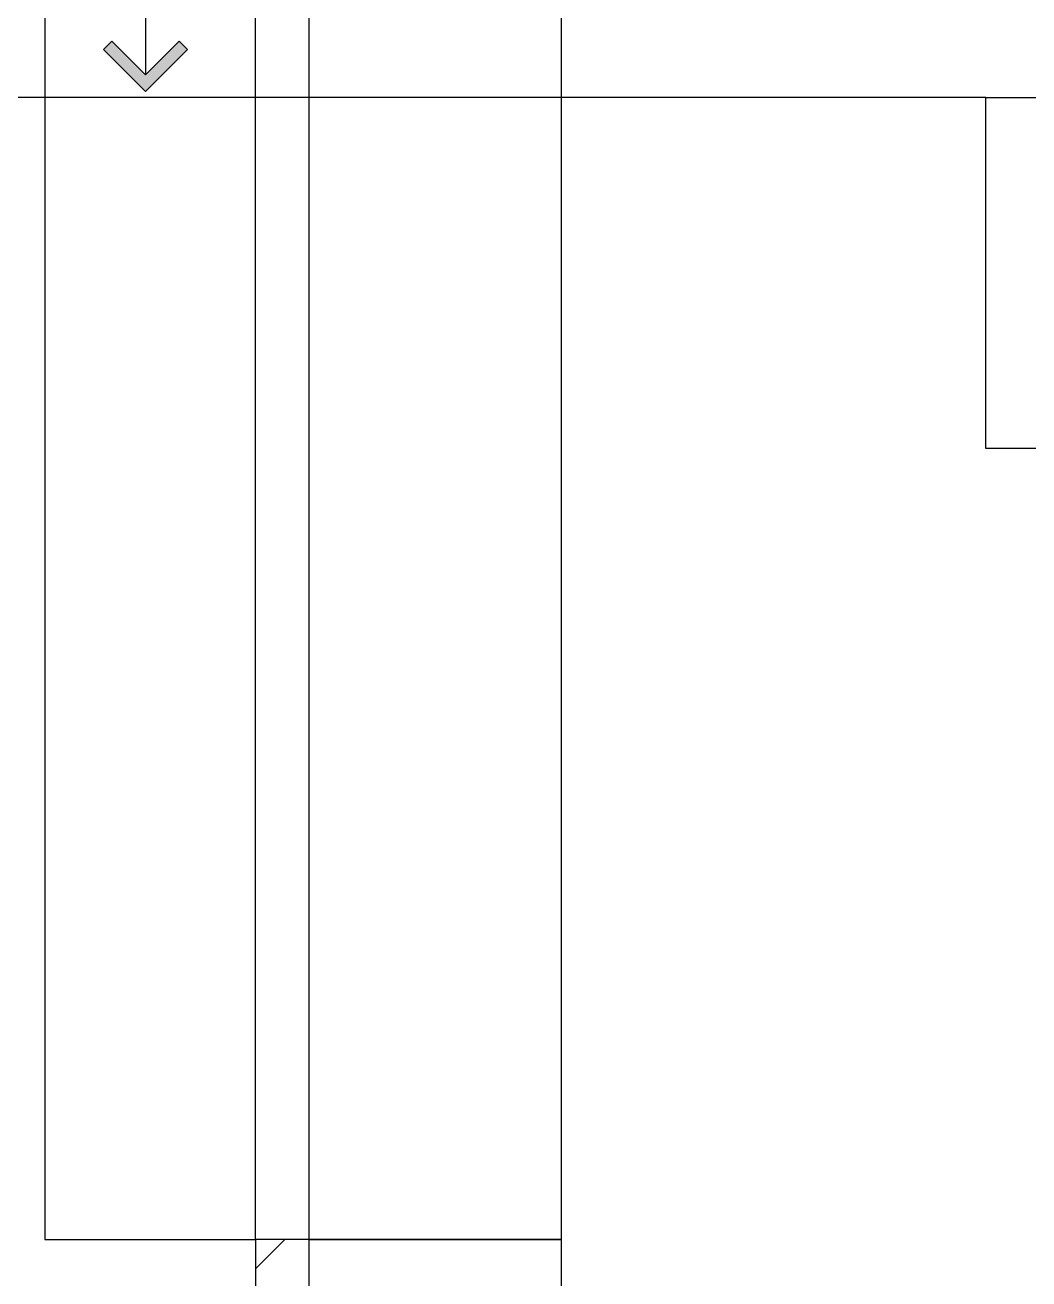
# Model space of a CAD drawing. Header units: millimetres. Extents: x 389217 to 432717, y 56032 to 85056.
# Drawn here: x 425702 to 426545, y 59299 to 60352 of the extents above; entities that cross this region are included whole.
import ezdxf

# ---------------------------------------------------------------- set-up
doc = ezdxf.new("R2010")
doc.units = ezdxf.units.MM
doc.header["$LTSCALE"] = 60
for name, color, linetype in [('0-ELC TEXT', 7, 'Continuous'), ('01. F-소품', 3, 'Continuous'), ('04-WIN', 4, 'Continuous'), ('2CONTINUOUS', 2, 'Continuous'), ('3.기호.계단선', 30, 'Continuous'), ('CEIL-LIGHT', 7, 'Continuous')]:
    doc.layers.add(name, color=color, linetype=linetype)

# ---------------------------------------------------------------- blocks, each defined once
blk = doc.blocks.new('FFSFDF')
at = {"layer": '01. F-소품'}
blk.add_hatch(color=8, dxfattribs=at).paths.add_polyline_path([(1567672.9, 1746751.1), (1567679.9, 1746744.1), (1567715.3, 1746779.4), (1567679.9, 1746814.8), (1567672.9, 1746807.7), (1567701.2, 1746779.4)])
at = {"layer": '01. F-소품', "color": 8}
for p, q in [((1567672.9, 1746807.7), (1567679.9, 1746814.8)), ((1567474.8, 1746779.4), (1567701.2, 1746779.4)), ((1567672.9, 1746751.1), (1567679.9, 1746744.1))]:
    blk.add_line(p, q, dxfattribs=at)
for points in [[(1567679.9, 1746814.8), (1567715.3, 1746779.4), (1567679.9, 1746744.1)], [(1567672.9, 1746807.7), (1567701.2, 1746779.4), (1567672.9, 1746751.1)]]:
    blk.add_lwpolyline(points, dxfattribs=at)
for centre, start_param, end_param in [((1566799.8, 1746779.4), 1.570796, 4.712389), ((1566899.8, 1746779.4), 1.570796, 4.712389), ((1566999.8, 1746779.4), 1.570796, 4.712389), ((1567099.8, 1746779.4), 1.570796, 4.712389), ((1567199.8, 1746779.4), 1.570796, 4.712389), ((1567299.8, 1746779.4), 1.570796, 4.712389), ((1567399.8, 1746779.4), 1.570796, 4.712389), ((1566749.8, 1746779.4), 6.283185, 7.853982), ((1566849.8, 1746779.4), 4.712389, 7.853982), ((1566949.8, 1746779.4), 4.712389, 7.853982), ((1567049.8, 1746779.4), 4.712389, 7.853982), ((1567149.8, 1746779.4), 4.712389, 7.853982), ((1567249.8, 1746779.4), 4.712389, 7.853982), ((1567349.8, 1746779.4), 4.712389, 7.853982), ((1567449.8, 1746779.4), 4.712389, 7.853982)]:
    blk.add_ellipse(centre, major_axis=(0, -50), ratio=0.5, start_param=start_param, end_param=end_param, dxfattribs=at)
blk = doc.blocks.new('vudauseh')
at = {"layer": '04-WIN'}
blk.add_lwpolyline([(394528.9, 79020), (394740.5, 79020), (394740.5, 77390), (394528.9, 77390)], close=True, dxfattribs=at)
at = {"layer": '2CONTINUOUS'}
blk.add_lwpolyline([(388124.9, 76924), (388324.9, 76924), (388324.9, 76758), (389814.9, 76758), (389814.9, 78190), (389814.9, 78190), (389784.9, 78190), (389784.9, 78390), (389974.9, 78390), (389974.9, 76517), (393308.9, 76517), (393308.9, 77260), (393548.9, 77260), (393548.9, 76510), (394528.9, 76510), (394528.9, 77390), (394740.5, 77390), (394740.5, 76310), (389774.9, 76310), (389774.9, 76558), (388124.9, 76558), (388124.9, 76924)], dxfattribs=at)
blk = doc.blocks.new('cjswjdeh')
at = {"layer": '3.기호.계단선'}
h = blk.add_hatch(dxfattribs=at)
h.set_pattern_fill('_USER', color=8, scale=50, angle=45, double=1, pattern_type=0)
h.set_pattern_definition([(45, (21450, 0), (-35.355339, 35.355339), [])])
h.paths.add_polyline_path([(425895.9, 58451.7), (425940.9, 58451.7), (425940.9, 59331.7), (425895.9, 59331.7)])
at = {"layer": '3.기호.계단선', "color": 8}
blk.add_line((425895.9, 59331.7), (425895.9, 61261.7), dxfattribs=at)
blk.add_lwpolyline([(425895.9, 58451.7), (425940.9, 58451.7), (425940.9, 59331.7), (425895.9, 59331.7)], close=True, dxfattribs=at)
blk.add_blockref('vudauseh', (31412, -18058.3))

msp = doc.modelspace()

# ---------------------------------------------------------------- linework, layer by layer
at = {"layer": '0-ELC TEXT'}
msp.add_line((426509.1, 60291.2), (425231.1, 60291.2), dxfattribs=at)
msp.add_lwpolyline([(426509.1, 60291.2), (427879.7, 60291.2), (427879.7, 59996.4), (426509.1, 59996.4)], close=True, dxfattribs=at)
at = {"layer": 'CEIL-LIGHT'}
for p, q in [((425718.9, 61261.7), (425718.9, 59331.7)), ((425718.9, 59331.7), (425895.9, 59331.7))]:
    msp.add_line(p, q, dxfattribs=at)

# ---------------------------------------------------------------- block references
msp.add_blockref('cjswjdeh', (0, 0))
at = {"color": 0, "xscale": -1, "rotation": 89.99999999999987}
msp.add_blockref('FFSFDF', (2172583, 1628011.5), dxfattribs=at)

doc.saveas('drawing.dxf')
